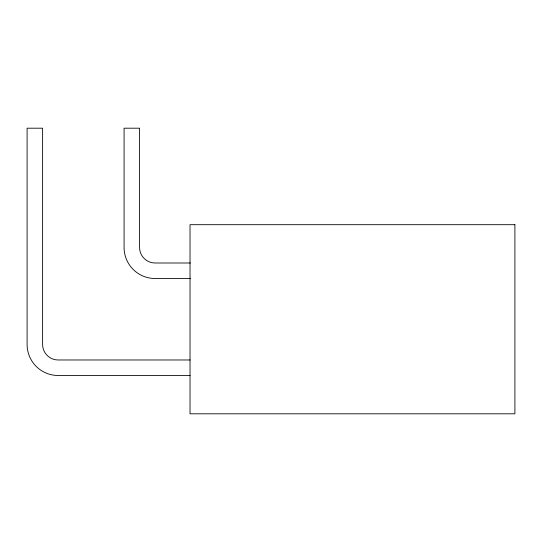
<?xml version="1.0" encoding="UTF-8"?>
<svg xmlns="http://www.w3.org/2000/svg" width="542" height="542" viewBox="0 0 542 542"><rect width="100%" height="100%" fill="white"/><g stroke="black" fill="none" stroke-linecap="round" stroke-linejoin="round"><path stroke-width="0.81" d="M190.377 262.999L155.114 262.999A15.515 15.515 0 0 1 139.592 247.484L139.592 128.197L124.077 128.197L124.077 247.484A31.036 31.036 0 0 0 155.114 278.513L190.377 278.513M190.12 359.976L58.136 359.976A15.515 15.515 0 0 1 42.615 344.461L42.615 128.197L27.1 128.197L27.1 344.461A31.036 31.036 0 0 0 58.136 375.491L190.12 375.491M514.9 224.693L190.025 224.693L190.025 413.803L514.9 413.803L514.9 224.693"/></g></svg>
